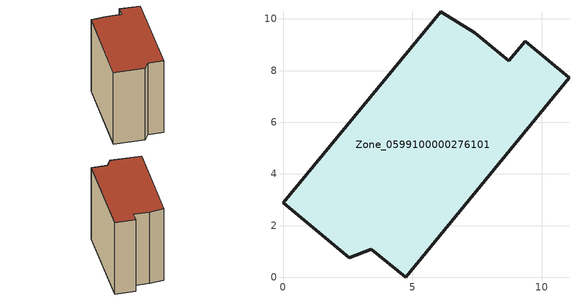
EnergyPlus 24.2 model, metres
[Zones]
Zone_0599100000276101
 floor ground (C_G): 8.73,8.37 9.36,9.13 11.06,7.72 4.74,0 3.42,1.09 2.56,0.76 0,2.88 6.1,10.28 7.41,9.46 z0
 wall outside (C_F): 6.1,10.28 0,2.88 2.56,0.76 3.42,1.09 4.74,0 11.06,7.72 9.36,9.13 8.73,8.37 7.41,9.46 6.1,10.28 z0:8.91
 roof outside (C_R): 7.41,9.46 6.1,10.28 0,2.88 2.56,0.76 3.42,1.09 4.74,0 11.06,7.72 9.36,9.13 8.73,8.37 z8.91
[BUILDING]
Pand.0599100000276101: North Axis=0; Terrain=City; Loads Convergence Tolerance Value=0.04; Temperature Convergence Tolerance Value=0.4; Solar Distribution=FullExterior; Maximum Number of Warmup Days=25; Minimum Number of Warmup Days=1
[Site:Location]
Rotterdam.The.Hague.AP_ZH_NLD Design_Conditions: Latitude=51.96; Longitude=4.45; Time Zone=1; Elevation=-4.5
[SITE:GROUNDTEMPERATURE:BUILDINGSURFACE]
18, 18, 18, 18, 18, 18, 18, 18, 18, 18, 18, 18
[MATERIAL] Thermal Absorptance=0.9; Solar Absorptance=0.7; Visible Absorptance=0.7
Name | Roughness | Thickness | Conductivity | Density | Specific Heat
G.TI.1946 | MediumSmooth | 0.15 | 1 | 540 | 1210
F.TI.1946 | Rough | 0.3 | 0.857143 | 1920 | 840
R.TI.1946 | MediumRough | 0.2 | 0.1 | 1500 | 1000
[CONSTRUCTION]
C_G: G.TI.1946
C_F: F.TI.1946
C_R: R.TI.1946
[ZONE]
Zone_0599100000276101: Type=1; Multiplier=1; Ceiling Height=Autocalculate; Volume=Autocalculate; Floor Area=autocalculate; Part of Total Floor Area=Yes
[ZONEINFILTRATION:DESIGNFLOWRATE]
Infil_Zone_0599100000276101: Zone or ZoneList or Space or SpaceList=Zone_0599100000276101; Schedule=AlwaysOn; Design Flow Rate Calculation Method=Flow/Area; Flow Rate per Floor Area=0.003; Constant Term Coefficient=1; Temperature Term Coefficient=0; Velocity Term Coefficient=0; Velocity Squared Term Coefficient=0
[HVACTEMPLATE:ZONE:IDEALLOADSAIRSYSTEM]
Zone_0599100000276101: Maximum Heating Supply Air Temperature=50; Minimum Cooling Supply Air Temperature=13; Maximum Heating Supply Air Humidity Ratio=0.0156; Minimum Cooling Supply Air Humidity Ratio=0.0077; Heating Limit=NoLimit; Cooling Limit=NoLimit; Dehumidification Control Type=ConstantSensibleHeatRatio; Cooling Sensible Heat Ratio=0.7; Dehumidification Setpoint=60; Humidification Control Type=None; Humidification Setpoint=30; Outdoor Air Method=None; Outdoor Air Flow Rate per Person=0.00944; Outdoor Air Flow Rate per Zone Floor Area=0; Outdoor Air Flow Rate per Zone=0; Demand Controlled Ventilation Type=None; Outdoor Air Economizer Type=NoEconomizer; Heat Recovery Type=None; Sensible Heat Recovery Effectiveness=0.7; Latent Heat Recovery Effectiveness=0.65
[ZONECONTROL:THERMOSTAT]
ThermostatControl_Zone_0599100000276101: Zone or ZoneList=Zone_0599100000276101; Control Type Schedule=DualSetpointControlType; Control 1=Thermostat_Zone_0599100000276101; Temperature Difference Between Cutout And Setpoint=0
[THERMOSTATSETPOINT:DUALSETPOINT]
Thermostat_Zone_0599100000276101: Heating Setpoint Temperature Schedule=HeatingSetpoint_Zone_0599100000276101; Cooling Setpoint Temperature Schedule=CoolingSetpoint_Zone_0599100000276101
[SCHEDULE:COMPACT]
HeatingSetpoint_Zone_0599100000276101: Through: 12/31, For: AllDays, Until: 24:00, 21
CoolingSetpoint_Zone_0599100000276101: Through: 12/31, For: AllDays, Until: 24:00, 24
DualSetpointControlType: Through: 12/31, For: AllDays, Until: 24:00, 4
AlwaysOn: Through: 12/31, For: AllDays, Until: 24:00, 1
